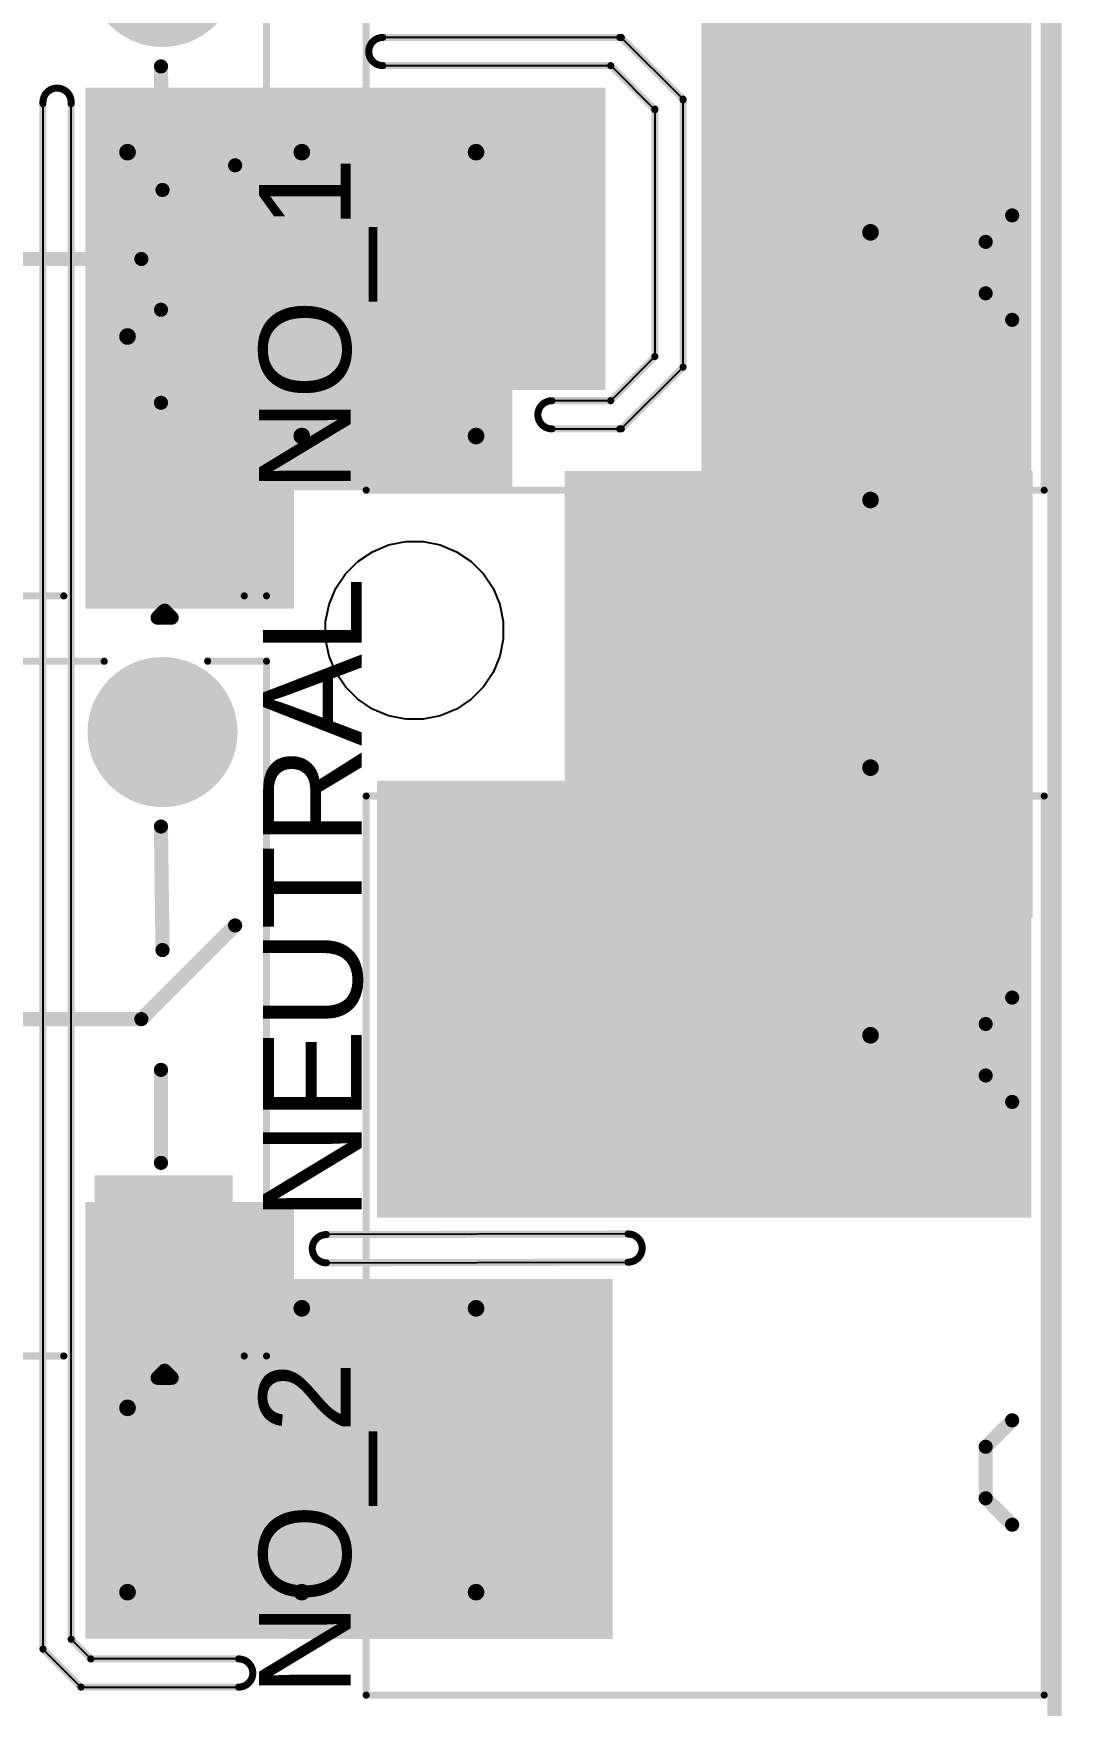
# Model space of a CAD drawing. Header units: millimetres. Extents: x -14 to 145, y 0 to 69.
# Drawn here: x 126.27 to 144.79, y 14.95 to 45.09 of the extents above; entities that cross this region are included whole.
import ezdxf

# ---------------------------------------------------------------- set-up
doc = ezdxf.new("R2010")
doc.units = ezdxf.units.MM
for name, color, linetype in [('BottomLayer', 5, 'Continuous'), ('BottomSolder', 6, 'Continuous'), ('Mechanical2', 216, 'Continuous'), ('MultiLayer', 9, 'Continuous'), ('PadHoleLayer', 156, 'Continuous'), ('TopLayer', 1, 'Continuous'), ('TopOverlay', 2, 'Continuous'), ('TopSolder', 216, 'Continuous'), ('ViaHoleLayer', 16, 'Continuous')]:
    doc.layers.add(name, color=color, linetype=linetype)
doc.styles.add('Arial', font='', dxfattribs={"height": 0.2})
doc.styles.get('Arial').set_extended_font_data('Arial')

# ---------------------------------------------------------------- blocks, each defined once
blk = doc.blocks.new('SRA_05VDC_CL_35')
at = {"layer": 'BottomLayer'}
h = blk.add_hatch(color=5, dxfattribs=at)
edge = h.paths.add_edge_path()
edge.add_arc((-10.2, 10), 1.25, 0, 360)
h = blk.add_hatch(color=5, dxfattribs=at)
edge = h.paths.add_edge_path()
edge.add_arc((0, 10), 1.25, 0, 360)
h = blk.add_hatch(color=5, dxfattribs=at)
edge = h.paths.add_edge_path()
edge.add_arc((-12.7, 5), 1.25, 0, 360)
h = blk.add_hatch(color=5, dxfattribs=at)
edge = h.paths.add_edge_path()
edge.add_arc((-10.2, 0), 1.25, 0, 360)
blk.add_hatch(color=5, dxfattribs=at).paths.add_polyline_path([(-1.25, 1.25), (1.25, 1.25), (1.25, -1.25), (-1.25, -1.25)])
at = {"layer": 'BottomSolder'}
h = blk.add_hatch(color=6, dxfattribs=at)
edge = h.paths.add_edge_path()
edge.add_arc((-10.2, 10), 1.352, 0, 360)
h = blk.add_hatch(color=6, dxfattribs=at)
edge = h.paths.add_edge_path()
edge.add_arc((0, 10), 1.352, 0, 360)
h = blk.add_hatch(color=6, dxfattribs=at)
edge = h.paths.add_edge_path()
edge.add_arc((-12.7, 5), 1.352, 0, 360)
h = blk.add_hatch(color=6, dxfattribs=at)
edge = h.paths.add_edge_path()
edge.add_arc((-10.2, 0), 1.352, 0, 360)
blk.add_hatch(color=6, dxfattribs=at).paths.add_polyline_path([(-1.352, 1.352), (1.352, 1.352), (1.352, -1.352), (-1.352, -1.352)])
at = {"layer": 'MultiLayer'}
h = blk.add_hatch(color=9, dxfattribs=at)
edge = h.paths.add_edge_path()
edge.add_arc((-10.2, 10), 1.25, 0, 360)
h = blk.add_hatch(color=9, dxfattribs=at)
edge = h.paths.add_edge_path()
edge.add_arc((0, 10), 1.25, 0, 360)
h = blk.add_hatch(color=9, dxfattribs=at)
edge = h.paths.add_edge_path()
edge.add_arc((-12.7, 5), 1.25, 0, 360)
h = blk.add_hatch(color=9, dxfattribs=at)
edge = h.paths.add_edge_path()
edge.add_arc((-10.2, 0), 1.25, 0, 360)
blk.add_hatch(color=9, dxfattribs=at).paths.add_polyline_path([(-1.25, 1.25), (1.25, 1.25), (1.25, -1.25), (-1.25, -1.25)])
at = {"layer": 'PadHoleLayer'}
h = blk.add_hatch(color=156, dxfattribs=at)
edge = h.paths.add_edge_path()
edge.add_arc((-10.2, 10), 0.8, 0, 360)
h = blk.add_hatch(color=156, dxfattribs=at)
edge = h.paths.add_edge_path()
edge.add_arc((0, 10), 0.8, 0, 360)
h = blk.add_hatch(color=156, dxfattribs=at)
edge = h.paths.add_edge_path()
edge.add_arc((-12.7, 5), 0.8, 0, 360)
h = blk.add_hatch(color=156, dxfattribs=at)
edge = h.paths.add_edge_path()
edge.add_arc((-10.2, 0), 0.8, 0, 360)
h = blk.add_hatch(color=156, dxfattribs=at)
edge = h.paths.add_edge_path()
edge.add_arc((0, 0), 0.8, 0, 360)
at = {"layer": 'TopLayer'}
h = blk.add_hatch(color=1, dxfattribs=at)
edge = h.paths.add_edge_path()
edge.add_arc((-10.2, 10), 1.25, 0, 360)
h = blk.add_hatch(color=1, dxfattribs=at)
edge = h.paths.add_edge_path()
edge.add_arc((0, 10), 1.25, 0, 360)
h = blk.add_hatch(color=1, dxfattribs=at)
edge = h.paths.add_edge_path()
edge.add_arc((-12.7, 5), 1.25, 0, 360)
h = blk.add_hatch(color=1, dxfattribs=at)
edge = h.paths.add_edge_path()
edge.add_arc((-10.2, 0), 1.25, 0, 360)
blk.add_hatch(color=1, dxfattribs=at).paths.add_polyline_path([(-1.25, 1.25), (1.25, 1.25), (1.25, -1.25), (-1.25, -1.25)])
at = {"layer": 'TopOverlay'}
blk.add_hatch(color=2, dxfattribs=at).paths.add_polyline_path([(1.264, 1.376), (1.264, 2.011), (-1.225, 2.011), (-1.225, 1.376)])
at = {"layer": 'TopSolder'}
h = blk.add_hatch(color=216, dxfattribs=at)
edge = h.paths.add_edge_path()
edge.add_arc((-10.2, 10), 1.352, 0, 360)
h = blk.add_hatch(color=216, dxfattribs=at)
edge = h.paths.add_edge_path()
edge.add_arc((0, 10), 1.352, 0, 360)
h = blk.add_hatch(color=216, dxfattribs=at)
edge = h.paths.add_edge_path()
edge.add_arc((-12.7, 5), 1.352, 0, 360)
h = blk.add_hatch(color=216, dxfattribs=at)
edge = h.paths.add_edge_path()
edge.add_arc((-10.2, 0), 1.352, 0, 360)
blk.add_hatch(color=216, dxfattribs=at).paths.add_polyline_path([(-1.352, 1.352), (1.352, 1.352), (1.352, -1.352), (-1.352, -1.352)])
at = {"layer": 'TopOverlay'}
for points, const_width in [([(-14.227, -1.251), (-14.227, 11.276)], 0.127), ([(-14.227, 11.276), (-11.148, 11.276)], 0.127), ([(-9.157, 11.276), (-1.05, 11.276)], 0.127), ([(0.813, 11.278), (1.875, 11.278)], 0.127), ([(1.875, -1.245), (1.875, 11.278)], 0.127), ([(-8.378, 10), (-7.616, 10)], 0.254), ([(-7.616, 5.949), (-7.616, 10)], 0.254), ([(-12.728, 6.702), (-12.728, 8.378)], 0.254), ([(-12.728, 8.378), (-5.029, 8.378)], 0.254), ([(-5.029, 4.826), (-5.029, 8.378)], 0.254), ([(-0.028, 8.298), (0, 6.071)], 0.254), ([(-0.381, 4.826), (1.308, 6.515)], 0.254), ([(-8.911, 5.949), (-7.616, 5.949)], 0.254), ([(-8.911, 3.943), (-8.911, 5.949)], 0.254), ([(-7.616, 5.949), (-6.321, 5.949)], 0.254), ([(-6.321, 3.943), (-6.321, 5.949)], 0.254), ([(-5.029, 4.826), (-0.381, 4.826)], 0.254), ([(-8.911, 3.943), (-7.616, 3.943)], 0.254), ([(-7.616, 0), (-7.616, 3.943)], 0.254), ([(-7.616, 3.943), (-6.321, 3.943)], 0.254), ([(-0.028, 2.235), (-0.028, 3.912)], 0.254), ([(-8.378, 0), (-7.616, 0)], 0.254), ([(-14.227, -1.251), (-11.148, -1.251)], 0.127), ([(-9.195, -1.245), (-1.778, -1.245)], 0.127), ([(1.473, -1.245), (1.875, -1.245)], 0.127), ([(-0.089, -1.638), (0.038, -1.511)], 0.254), ([(0.038, -1.511), (0.165, -1.638)], 0.254), ([(-0.089, -1.638), (0.165, -1.638)], 0.254)]:
    blk.add_lwpolyline(points, dxfattribs=dict(at, const_width=const_width))
for points, const_width in [([(-14.259, 11.276, 1), (-14.195, 11.276, 1)], 0.0635), ([(-14.259, 11.276, 1), (-14.195, 11.276, 1)], 0.0635), ([(-11.18, 11.276, 1), (-11.117, 11.276, 1)], 0.0635), ([(-9.189, 11.276, 1), (-9.125, 11.276, 1)], 0.0635), ([(-1.082, 11.276, 1), (-1.018, 11.276, 1)], 0.0635), ([(0.781, 11.278, 1), (0.845, 11.278, 1)], 0.0635), ([(1.843, 11.278, 1), (1.906, 11.278, 1)], 0.0635), ([(1.843, 11.278, 1), (1.906, 11.278, 1)], 0.0635), ([(-8.441, 10, 1), (-8.314, 10, 1)], 0.127), ([(-7.679, 10, 1), (-7.552, 10, 1)], 0.127), ([(-7.679, 10, 1), (-7.552, 10, 1)], 0.127), ([(-12.791, 8.378, 1), (-12.664, 8.378, 1)], 0.127), ([(-12.791, 8.378, 1), (-12.664, 8.378, 1)], 0.127), ([(-5.093, 8.378, 1), (-4.966, 8.378, 1)], 0.127), ([(-5.093, 8.378, 1), (-4.966, 8.378, 1)], 0.127), ([(-0.091, 8.298, 1), (0.036, 8.298, 1)], 0.127), ([(-12.791, 6.702, 1), (-12.664, 6.702, 1)], 0.127), ([(1.245, 6.515, 1), (1.372, 6.515, 1)], 0.127), ([(-8.975, 5.949, 1), (-8.848, 5.949, 1)], 0.127), ([(-8.975, 5.949, 1), (-8.848, 5.949, 1)], 0.127), ([(-7.679, 5.949, 1), (-7.552, 5.949, 1)], 0.127), ([(-7.679, 5.949, 1), (-7.552, 5.949, 1)], 0.127), ([(-7.679, 5.949, 1), (-7.552, 5.949, 1)], 0.127), ([(-6.384, 5.949, 1), (-6.257, 5.949, 1)], 0.127), ([(-6.384, 5.949, 1), (-6.257, 5.949, 1)], 0.127), ([(-0.064, 6.071, 1), (0.064, 6.071, 1)], 0.127), ([(-5.093, 4.826, 1), (-4.966, 4.826, 1)], 0.127), ([(-5.093, 4.826, 1), (-4.966, 4.826, 1)], 0.127), ([(-0.445, 4.826, 1), (-0.318, 4.826, 1)], 0.127), ([(-0.445, 4.826, 1), (-0.318, 4.826, 1)], 0.127), ([(-8.975, 3.943, 1), (-8.848, 3.943, 1)], 0.127), ([(-8.975, 3.943, 1), (-8.848, 3.943, 1)], 0.127), ([(-7.679, 3.943, 1), (-7.552, 3.943, 1)], 0.127), ([(-7.679, 3.943, 1), (-7.552, 3.943, 1)], 0.127), ([(-7.679, 3.943, 1), (-7.552, 3.943, 1)], 0.127), ([(-6.384, 3.943, 1), (-6.257, 3.943, 1)], 0.127), ([(-6.384, 3.943, 1), (-6.257, 3.943, 1)], 0.127), ([(-0.091, 3.912, 1), (0.036, 3.912, 1)], 0.127), ([(-0.091, 2.235, 1), (0.036, 2.235, 1)], 0.127), ([(-8.441, 0, 1), (-8.314, 0, 1)], 0.127), ([(-7.679, 0, 1), (-7.552, 0, 1)], 0.127), ([(-7.679, 0, 1), (-7.552, 0, 1)], 0.127), ([(-14.259, -1.251, 1), (-14.195, -1.251, 1)], 0.0635), ([(-14.259, -1.251, 1), (-14.195, -1.251, 1)], 0.0635), ([(-11.18, -1.251, 1), (-11.117, -1.251, 1)], 0.0635), ([(-9.227, -1.245, 1), (-9.163, -1.245, 1)], 0.0635), ([(-1.81, -1.245, 1), (-1.746, -1.245, 1)], 0.0635), ([(1.441, -1.245, 1), (1.505, -1.245, 1)], 0.0635), ([(1.843, -1.245, 1), (1.906, -1.245, 1)], 0.0635), ([(1.843, -1.245, 1), (1.906, -1.245, 1)], 0.0635), ([(-0.025, -1.511, 1), (0.102, -1.511, 1)], 0.127), ([(-0.025, -1.511, 1), (0.102, -1.511, 1)], 0.127), ([(-0.152, -1.638, 1), (-0.025, -1.638, 1)], 0.127), ([(-0.152, -1.638, 1), (-0.025, -1.638, 1)], 0.127), ([(0.102, -1.638, 1), (0.229, -1.638, 1)], 0.127), ([(0.102, -1.638, 1), (0.229, -1.638, 1)], 0.127)]:
    blk.add_lwpolyline(points, format="xyb", close=True, dxfattribs=dict(at, const_width=const_width))
blk = doc.blocks.new('SRA_05VDC_CL_36')
at = {"layer": 'BottomLayer'}
h = blk.add_hatch(color=5, dxfattribs=at)
edge = h.paths.add_edge_path()
edge.add_arc((-10.2, 10), 1.25, 0, 360)
h = blk.add_hatch(color=5, dxfattribs=at)
edge = h.paths.add_edge_path()
edge.add_arc((0, 10), 1.25, 0, 360)
h = blk.add_hatch(color=5, dxfattribs=at)
edge = h.paths.add_edge_path()
edge.add_arc((-12.7, 5), 1.25, 0, 360)
h = blk.add_hatch(color=5, dxfattribs=at)
edge = h.paths.add_edge_path()
edge.add_arc((-10.2, 0), 1.25, 0, 360)
blk.add_hatch(color=5, dxfattribs=at).paths.add_polyline_path([(-1.25, 1.25), (1.25, 1.25), (1.25, -1.25), (-1.25, -1.25)])
at = {"layer": 'BottomSolder'}
h = blk.add_hatch(color=6, dxfattribs=at)
edge = h.paths.add_edge_path()
edge.add_arc((-10.2, 10), 1.352, 0, 360)
h = blk.add_hatch(color=6, dxfattribs=at)
edge = h.paths.add_edge_path()
edge.add_arc((0, 10), 1.352, 0, 360)
h = blk.add_hatch(color=6, dxfattribs=at)
edge = h.paths.add_edge_path()
edge.add_arc((-12.7, 5), 1.352, 0, 360)
h = blk.add_hatch(color=6, dxfattribs=at)
edge = h.paths.add_edge_path()
edge.add_arc((-10.2, 0), 1.352, 0, 360)
blk.add_hatch(color=6, dxfattribs=at).paths.add_polyline_path([(-1.352, 1.352), (1.352, 1.352), (1.352, -1.352), (-1.352, -1.352)])
at = {"layer": 'MultiLayer'}
h = blk.add_hatch(color=9, dxfattribs=at)
edge = h.paths.add_edge_path()
edge.add_arc((-10.2, 10), 1.25, 0, 360)
h = blk.add_hatch(color=9, dxfattribs=at)
edge = h.paths.add_edge_path()
edge.add_arc((0, 10), 1.25, 0, 360)
h = blk.add_hatch(color=9, dxfattribs=at)
edge = h.paths.add_edge_path()
edge.add_arc((-12.7, 5), 1.25, 0, 360)
h = blk.add_hatch(color=9, dxfattribs=at)
edge = h.paths.add_edge_path()
edge.add_arc((-10.2, 0), 1.25, 0, 360)
blk.add_hatch(color=9, dxfattribs=at).paths.add_polyline_path([(-1.25, 1.25), (1.25, 1.25), (1.25, -1.25), (-1.25, -1.25)])
at = {"layer": 'PadHoleLayer'}
h = blk.add_hatch(color=156, dxfattribs=at)
edge = h.paths.add_edge_path()
edge.add_arc((-10.2, 10), 0.8, 0, 360)
h = blk.add_hatch(color=156, dxfattribs=at)
edge = h.paths.add_edge_path()
edge.add_arc((0, 10), 0.8, 0, 360)
h = blk.add_hatch(color=156, dxfattribs=at)
edge = h.paths.add_edge_path()
edge.add_arc((-12.7, 5), 0.8, 0, 360)
h = blk.add_hatch(color=156, dxfattribs=at)
edge = h.paths.add_edge_path()
edge.add_arc((-10.2, 0), 0.8, 0, 360)
h = blk.add_hatch(color=156, dxfattribs=at)
edge = h.paths.add_edge_path()
edge.add_arc((0, 0), 0.8, 0, 360)
at = {"layer": 'TopLayer'}
h = blk.add_hatch(color=1, dxfattribs=at)
edge = h.paths.add_edge_path()
edge.add_arc((-10.2, 10), 1.25, 0, 360)
h = blk.add_hatch(color=1, dxfattribs=at)
edge = h.paths.add_edge_path()
edge.add_arc((0, 10), 1.25, 0, 360)
h = blk.add_hatch(color=1, dxfattribs=at)
edge = h.paths.add_edge_path()
edge.add_arc((-12.7, 5), 1.25, 0, 360)
h = blk.add_hatch(color=1, dxfattribs=at)
edge = h.paths.add_edge_path()
edge.add_arc((-10.2, 0), 1.25, 0, 360)
blk.add_hatch(color=1, dxfattribs=at).paths.add_polyline_path([(-1.25, 1.25), (1.25, 1.25), (1.25, -1.25), (-1.25, -1.25)])
at = {"layer": 'TopOverlay'}
blk.add_hatch(color=2, dxfattribs=at).paths.add_polyline_path([(1.264, 1.376), (1.264, 2.011), (-1.225, 2.011), (-1.225, 1.376)])
at = {"layer": 'TopSolder'}
h = blk.add_hatch(color=216, dxfattribs=at)
edge = h.paths.add_edge_path()
edge.add_arc((-10.2, 10), 1.352, 0, 360)
h = blk.add_hatch(color=216, dxfattribs=at)
edge = h.paths.add_edge_path()
edge.add_arc((0, 10), 1.352, 0, 360)
h = blk.add_hatch(color=216, dxfattribs=at)
edge = h.paths.add_edge_path()
edge.add_arc((-12.7, 5), 1.352, 0, 360)
h = blk.add_hatch(color=216, dxfattribs=at)
edge = h.paths.add_edge_path()
edge.add_arc((-10.2, 0), 1.352, 0, 360)
blk.add_hatch(color=216, dxfattribs=at).paths.add_polyline_path([(-1.352, 1.352), (1.352, 1.352), (1.352, -1.352), (-1.352, -1.352)])
at = {"layer": 'TopOverlay'}
for points, const_width in [([(-14.227, 11.276), (-11.148, 11.276)], 0.127), ([(-14.227, -1.251), (-14.227, 11.276)], 0.127), ([(-9.157, 11.276), (-1.05, 11.276)], 0.127), ([(0.813, 11.278), (1.875, 11.278)], 0.127), ([(1.875, -1.245), (1.875, 11.278)], 0.127), ([(-8.378, 10), (-7.616, 10)], 0.254), ([(-7.616, 5.949), (-7.616, 10)], 0.254), ([(-12.728, 8.378), (-5.029, 8.378)], 0.254), ([(-12.728, 6.702), (-12.728, 8.378)], 0.254), ([(-5.029, 4.826), (-5.029, 8.378)], 0.254), ([(-0.028, 8.298), (0, 6.071)], 0.254), ([(-0.381, 4.826), (1.308, 6.515)], 0.254), ([(-8.911, 3.943), (-8.911, 5.949)], 0.254), ([(-8.911, 5.949), (-7.616, 5.949)], 0.254), ([(-7.616, 5.949), (-6.321, 5.949)], 0.254), ([(-6.321, 3.943), (-6.321, 5.949)], 0.254), ([(-5.029, 4.826), (-0.381, 4.826)], 0.254), ([(-8.911, 3.943), (-7.616, 3.943)], 0.254), ([(-7.616, 3.943), (-6.321, 3.943)], 0.254), ([(-7.616, 0), (-7.616, 3.943)], 0.254), ([(-0.028, 2.235), (-0.028, 3.912)], 0.254), ([(-8.378, 0), (-7.616, 0)], 0.254), ([(-14.227, -1.251), (-11.148, -1.251)], 0.127), ([(-9.195, -1.245), (-1.778, -1.245)], 0.127), ([(1.473, -1.245), (1.875, -1.245)], 0.127), ([(-0.089, -1.638), (0.038, -1.511)], 0.254), ([(0.038, -1.511), (0.165, -1.638)], 0.254), ([(-0.089, -1.638), (0.165, -1.638)], 0.254)]:
    blk.add_lwpolyline(points, dxfattribs=dict(at, const_width=const_width))
for points, const_width in [([(-14.259, 11.276, 1), (-14.195, 11.276, 1)], 0.0635), ([(-14.259, 11.276, 1), (-14.195, 11.276, 1)], 0.0635), ([(-11.18, 11.276, 1), (-11.117, 11.276, 1)], 0.0635), ([(-9.189, 11.276, 1), (-9.125, 11.276, 1)], 0.0635), ([(-1.082, 11.276, 1), (-1.018, 11.276, 1)], 0.0635), ([(0.781, 11.278, 1), (0.845, 11.278, 1)], 0.0635), ([(1.843, 11.278, 1), (1.906, 11.278, 1)], 0.0635), ([(1.843, 11.278, 1), (1.906, 11.278, 1)], 0.0635), ([(-8.441, 10, 1), (-8.314, 10, 1)], 0.127), ([(-7.679, 10, 1), (-7.552, 10, 1)], 0.127), ([(-7.679, 10, 1), (-7.552, 10, 1)], 0.127), ([(-12.791, 8.378, 1), (-12.664, 8.378, 1)], 0.127), ([(-12.791, 8.378, 1), (-12.664, 8.378, 1)], 0.127), ([(-5.093, 8.378, 1), (-4.966, 8.378, 1)], 0.127), ([(-5.093, 8.378, 1), (-4.966, 8.378, 1)], 0.127), ([(-0.091, 8.298, 1), (0.036, 8.298, 1)], 0.127), ([(-12.791, 6.702, 1), (-12.664, 6.702, 1)], 0.127), ([(1.245, 6.515, 1), (1.372, 6.515, 1)], 0.127), ([(-8.975, 5.949, 1), (-8.848, 5.949, 1)], 0.127), ([(-8.975, 5.949, 1), (-8.848, 5.949, 1)], 0.127), ([(-7.679, 5.949, 1), (-7.552, 5.949, 1)], 0.127), ([(-7.679, 5.949, 1), (-7.552, 5.949, 1)], 0.127), ([(-7.679, 5.949, 1), (-7.552, 5.949, 1)], 0.127), ([(-6.384, 5.949, 1), (-6.257, 5.949, 1)], 0.127), ([(-6.384, 5.949, 1), (-6.257, 5.949, 1)], 0.127), ([(-0.064, 6.071, 1), (0.064, 6.071, 1)], 0.127), ([(-5.093, 4.826, 1), (-4.966, 4.826, 1)], 0.127), ([(-5.093, 4.826, 1), (-4.966, 4.826, 1)], 0.127), ([(-0.445, 4.826, 1), (-0.318, 4.826, 1)], 0.127), ([(-0.445, 4.826, 1), (-0.318, 4.826, 1)], 0.127), ([(-8.975, 3.943, 1), (-8.848, 3.943, 1)], 0.127), ([(-8.975, 3.943, 1), (-8.848, 3.943, 1)], 0.127), ([(-7.679, 3.943, 1), (-7.552, 3.943, 1)], 0.127), ([(-7.679, 3.943, 1), (-7.552, 3.943, 1)], 0.127), ([(-7.679, 3.943, 1), (-7.552, 3.943, 1)], 0.127), ([(-6.384, 3.943, 1), (-6.257, 3.943, 1)], 0.127), ([(-6.384, 3.943, 1), (-6.257, 3.943, 1)], 0.127), ([(-0.091, 3.912, 1), (0.036, 3.912, 1)], 0.127), ([(-0.091, 2.235, 1), (0.036, 2.235, 1)], 0.127), ([(-8.441, 0, 1), (-8.314, 0, 1)], 0.127), ([(-7.679, 0, 1), (-7.552, 0, 1)], 0.127), ([(-7.679, 0, 1), (-7.552, 0, 1)], 0.127), ([(-14.259, -1.251, 1), (-14.195, -1.251, 1)], 0.0635), ([(-14.259, -1.251, 1), (-14.195, -1.251, 1)], 0.0635), ([(-11.18, -1.251, 1), (-11.117, -1.251, 1)], 0.0635), ([(-9.227, -1.245, 1), (-9.163, -1.245, 1)], 0.0635), ([(-1.81, -1.245, 1), (-1.746, -1.245, 1)], 0.0635), ([(1.441, -1.245, 1), (1.505, -1.245, 1)], 0.0635), ([(1.843, -1.245, 1), (1.906, -1.245, 1)], 0.0635), ([(1.843, -1.245, 1), (1.906, -1.245, 1)], 0.0635), ([(-0.025, -1.511, 1), (0.102, -1.511, 1)], 0.127), ([(-0.025, -1.511, 1), (0.102, -1.511, 1)], 0.127), ([(-0.152, -1.638, 1), (-0.025, -1.638, 1)], 0.127), ([(-0.152, -1.638, 1), (-0.025, -1.638, 1)], 0.127), ([(0.102, -1.638, 1), (0.229, -1.638, 1)], 0.127), ([(0.102, -1.638, 1), (0.229, -1.638, 1)], 0.127)]:
    blk.add_lwpolyline(points, format="xyb", close=True, dxfattribs=dict(at, const_width=const_width))
blk = doc.blocks.new('MX7620_7_62_02P_GN01_C__S_A_45')
at = {"layer": 'BottomLayer'}
h = blk.add_hatch(color=5, dxfattribs=at)
edge = h.paths.add_edge_path()
edge.add_arc((0, 0), 1.5, 0, 360)
h = blk.add_hatch(color=5, dxfattribs=at)
edge = h.paths.add_edge_path()
edge.add_arc((7.62, 0), 1.5, 0, 360)
at = {"layer": 'BottomSolder'}
h = blk.add_hatch(color=6, dxfattribs=at)
edge = h.paths.add_edge_path()
edge.add_arc((0, 0), 1.602, 0, 360)
h = blk.add_hatch(color=6, dxfattribs=at)
edge = h.paths.add_edge_path()
edge.add_arc((7.62, 0), 1.602, 0, 360)
at = {"layer": 'MultiLayer'}
h = blk.add_hatch(color=9, dxfattribs=at)
edge = h.paths.add_edge_path()
edge.add_arc((0, 0), 1.5, 0, 360)
h = blk.add_hatch(color=9, dxfattribs=at)
edge = h.paths.add_edge_path()
edge.add_arc((7.62, 0), 1.5, 0, 360)
at = {"layer": 'PadHoleLayer'}
h = blk.add_hatch(color=156, dxfattribs=at)
edge = h.paths.add_edge_path()
edge.add_arc((0, 0), 0.75, 0, 360)
h = blk.add_hatch(color=156, dxfattribs=at)
edge = h.paths.add_edge_path()
edge.add_arc((7.62, 0), 0.75, 0, 360)
at = {"layer": 'TopLayer'}
h = blk.add_hatch(color=1, dxfattribs=at)
edge = h.paths.add_edge_path()
edge.add_arc((0, 0), 1.5, 0, 360)
h = blk.add_hatch(color=1, dxfattribs=at)
edge = h.paths.add_edge_path()
edge.add_arc((7.62, 0), 1.5, 0, 360)
at = {"layer": 'TopSolder'}
h = blk.add_hatch(color=216, dxfattribs=at)
edge = h.paths.add_edge_path()
edge.add_arc((0, 0), 1.602, 0, 360)
h = blk.add_hatch(color=216, dxfattribs=at)
edge = h.paths.add_edge_path()
edge.add_arc((7.62, 0), 1.602, 0, 360)
at = {"layer": 'TopOverlay'}
for points, const_width in [([(-3.912, 2.413), (12.294, 2.413)], 0.127), ([(-3.912, 2.413), (-3.912, -9.804)], 0.127), ([(12.294, 2.413), (12.294, -9.804)], 0.127), ([(-0.364, -8.749), (-0.84, -9.226)], 0.254), ([(-0.364, -8.749), (0.565, -8.749)], 0.254), ([(0.565, -8.749), (1.041, -9.226)], 0.254), ([(7.256, -8.749), (6.78, -9.226)], 0.254), ([(7.256, -8.749), (8.185, -8.749)], 0.254), ([(8.185, -8.749), (8.661, -9.226)], 0.254), ([(-3.912, -9.804), (12.294, -9.804)], 0.127)]:
    blk.add_lwpolyline(points, dxfattribs=dict(at, const_width=const_width))
for points, const_width in [([(-3.943, 2.413, 1), (-3.88, 2.413, 1)], 0.0635), ([(-3.943, 2.413, 1), (-3.88, 2.413, 1)], 0.0635), ([(12.262, 2.413, 1), (12.325, 2.413, 1)], 0.0635), ([(12.262, 2.413, 1), (12.325, 2.413, 1)], 0.0635), ([(-0.427, -8.749, 1), (-0.3, -8.749, 1)], 0.127), ([(-0.427, -8.749, 1), (-0.3, -8.749, 1)], 0.127), ([(0.501, -8.749, 1), (0.628, -8.749, 1)], 0.127), ([(0.501, -8.749, 1), (0.628, -8.749, 1)], 0.127), ([(7.193, -8.749, 1), (7.32, -8.749, 1)], 0.127), ([(7.193, -8.749, 1), (7.32, -8.749, 1)], 0.127), ([(8.121, -8.749, 1), (8.248, -8.749, 1)], 0.127), ([(8.121, -8.749, 1), (8.248, -8.749, 1)], 0.127), ([(-0.904, -9.226, 1), (-0.777, -9.226, 1)], 0.127), ([(0.978, -9.226, 1), (1.105, -9.226, 1)], 0.127), ([(6.716, -9.226, 1), (6.843, -9.226, 1)], 0.127), ([(8.598, -9.226, 1), (8.725, -9.226, 1)], 0.127), ([(-3.943, -9.804, 1), (-3.88, -9.804, 1)], 0.0635), ([(-3.943, -9.804, 1), (-3.88, -9.804, 1)], 0.0635), ([(12.262, -9.804, 1), (12.325, -9.804, 1)], 0.0635), ([(12.262, -9.804, 1), (12.325, -9.804, 1)], 0.0635)]:
    blk.add_lwpolyline(points, format="xyb", close=True, dxfattribs=dict(at, const_width=const_width))
blk = doc.blocks.new('MX7620_7_62_02P_GN01_C__S_A_46')
at = {"layer": 'BottomLayer'}
h = blk.add_hatch(color=5, dxfattribs=at)
edge = h.paths.add_edge_path()
edge.add_arc((0, 0), 1.5, 0, 360)
h = blk.add_hatch(color=5, dxfattribs=at)
edge = h.paths.add_edge_path()
edge.add_arc((7.62, 0), 1.5, 0, 360)
at = {"layer": 'BottomSolder'}
h = blk.add_hatch(color=6, dxfattribs=at)
edge = h.paths.add_edge_path()
edge.add_arc((0, 0), 1.602, 0, 360)
h = blk.add_hatch(color=6, dxfattribs=at)
edge = h.paths.add_edge_path()
edge.add_arc((7.62, 0), 1.602, 0, 360)
at = {"layer": 'MultiLayer'}
h = blk.add_hatch(color=9, dxfattribs=at)
edge = h.paths.add_edge_path()
edge.add_arc((0, 0), 1.5, 0, 360)
h = blk.add_hatch(color=9, dxfattribs=at)
edge = h.paths.add_edge_path()
edge.add_arc((7.62, 0), 1.5, 0, 360)
at = {"layer": 'PadHoleLayer'}
h = blk.add_hatch(color=156, dxfattribs=at)
edge = h.paths.add_edge_path()
edge.add_arc((0, 0), 0.75, 0, 360)
h = blk.add_hatch(color=156, dxfattribs=at)
edge = h.paths.add_edge_path()
edge.add_arc((7.62, 0), 0.75, 0, 360)
at = {"layer": 'TopLayer'}
h = blk.add_hatch(color=1, dxfattribs=at)
edge = h.paths.add_edge_path()
edge.add_arc((0, 0), 1.5, 0, 360)
h = blk.add_hatch(color=1, dxfattribs=at)
edge = h.paths.add_edge_path()
edge.add_arc((7.62, 0), 1.5, 0, 360)
at = {"layer": 'TopSolder'}
h = blk.add_hatch(color=216, dxfattribs=at)
edge = h.paths.add_edge_path()
edge.add_arc((0, 0), 1.602, 0, 360)
h = blk.add_hatch(color=216, dxfattribs=at)
edge = h.paths.add_edge_path()
edge.add_arc((7.62, 0), 1.602, 0, 360)
at = {"layer": 'TopOverlay'}
for points, const_width in [([(-3.912, 2.413), (12.294, 2.413)], 0.127), ([(-3.912, 2.413), (-3.912, -9.804)], 0.127), ([(12.294, 2.413), (12.294, -9.804)], 0.127), ([(-0.364, -8.749), (-0.84, -9.226)], 0.254), ([(-0.364, -8.749), (0.565, -8.749)], 0.254), ([(0.565, -8.749), (1.041, -9.226)], 0.254), ([(7.256, -8.749), (6.78, -9.226)], 0.254), ([(7.256, -8.749), (8.185, -8.749)], 0.254), ([(8.185, -8.749), (8.661, -9.226)], 0.254), ([(-3.912, -9.804), (12.294, -9.804)], 0.127)]:
    blk.add_lwpolyline(points, dxfattribs=dict(at, const_width=const_width))
for points, const_width in [([(-3.943, 2.413, 1), (-3.88, 2.413, 1)], 0.0635), ([(-3.943, 2.413, 1), (-3.88, 2.413, 1)], 0.0635), ([(12.262, 2.413, 1), (12.325, 2.413, 1)], 0.0635), ([(12.262, 2.413, 1), (12.325, 2.413, 1)], 0.0635), ([(-0.427, -8.749, 1), (-0.3, -8.749, 1)], 0.127), ([(-0.427, -8.749, 1), (-0.3, -8.749, 1)], 0.127), ([(0.501, -8.749, 1), (0.628, -8.749, 1)], 0.127), ([(0.501, -8.749, 1), (0.628, -8.749, 1)], 0.127), ([(7.193, -8.749, 1), (7.32, -8.749, 1)], 0.127), ([(7.193, -8.749, 1), (7.32, -8.749, 1)], 0.127), ([(8.121, -8.749, 1), (8.248, -8.749, 1)], 0.127), ([(8.121, -8.749, 1), (8.248, -8.749, 1)], 0.127), ([(-0.904, -9.226, 1), (-0.777, -9.226, 1)], 0.127), ([(0.978, -9.226, 1), (1.105, -9.226, 1)], 0.127), ([(6.716, -9.226, 1), (6.843, -9.226, 1)], 0.127), ([(8.598, -9.226, 1), (8.725, -9.226, 1)], 0.127), ([(-3.943, -9.804, 1), (-3.88, -9.804, 1)], 0.0635), ([(-3.943, -9.804, 1), (-3.88, -9.804, 1)], 0.0635), ([(12.262, -9.804, 1), (12.325, -9.804, 1)], 0.0635), ([(12.262, -9.804, 1), (12.325, -9.804, 1)], 0.0635)]:
    blk.add_lwpolyline(points, format="xyb", close=True, dxfattribs=dict(at, const_width=const_width))

msp = doc.modelspace()

# ---------------------------------------------------------------- hatches: boundary and pattern name
at = {"layer": 'BottomLayer'}
for points in [[(138.303, 23.749), (144.247, 23.749), (144.247, 52.146), (138.303, 52.146)], [(127.203, 34.722), (130.962, 34.722), (130.962, 44.107), (127.203, 44.107)], [(130.378, 38.664), (136.576, 38.664), (136.576, 44.114), (130.378, 44.114)], [(130.785, 36.86), (134.899, 36.86), (134.899, 39.077), (130.785, 39.077)], [(135.839, 31.318), (140.208, 31.318), (140.208, 37.205), (135.839, 37.205)], [(132.461, 23.749), (139.014, 23.749), (139.014, 31.623), (132.461, 31.623)], [(127.203, 21.25), (130.962, 21.25), (130.962, 24.028), (127.203, 24.028)], [(127.203, 16.16), (136.706, 16.16), (136.706, 22.641), (127.203, 22.641)]]:
    msp.add_hatch(color=5, dxfattribs=at).paths.add_polyline_path(points)
h = msp.add_hatch(color=5, dxfattribs=at)
edge = h.paths.add_edge_path()
edge.add_arc((127.965, 42.952), 0.3, 0, 360)
h = msp.add_hatch(color=5, dxfattribs=at)
edge = h.paths.add_edge_path()
edge.add_arc((131.104, 42.952), 0.3, 0, 360)
h = msp.add_hatch(color=5, dxfattribs=at)
edge = h.paths.add_edge_path()
edge.add_arc((134.244, 42.952), 0.3, 0, 360)
h = msp.add_hatch(color=5, dxfattribs=at)
edge = h.paths.add_edge_path()
edge.add_arc((141.351, 41.507), 0.3, 0, 360)
h = msp.add_hatch(color=5, dxfattribs=at)
edge = h.paths.add_edge_path()
edge.add_arc((127.965, 39.63), 0.3, 0, 360)
h = msp.add_hatch(color=5, dxfattribs=at)
edge = h.paths.add_edge_path()
edge.add_arc((131.104, 37.836), 0.3, 0, 360)
h = msp.add_hatch(color=5, dxfattribs=at)
edge = h.paths.add_edge_path()
edge.add_arc((134.244, 37.836), 0.3, 0, 360)
h = msp.add_hatch(color=5, dxfattribs=at)
edge = h.paths.add_edge_path()
edge.add_arc((141.351, 36.683), 0.3, 0, 360)
h = msp.add_hatch(color=5, dxfattribs=at)
edge = h.paths.add_edge_path()
edge.add_arc((141.351, 31.859), 0.3, 0, 360)
h = msp.add_hatch(color=5, dxfattribs=at)
edge = h.paths.add_edge_path()
edge.add_arc((141.351, 27.035), 0.3, 0, 360)
h = msp.add_hatch(color=5, dxfattribs=at)
edge = h.paths.add_edge_path()
edge.add_arc((131.104, 22.114), 0.3, 0, 360)
h = msp.add_hatch(color=5, dxfattribs=at)
edge = h.paths.add_edge_path()
edge.add_arc((134.244, 22.114), 0.3, 0, 360)
h = msp.add_hatch(color=5, dxfattribs=at)
edge = h.paths.add_edge_path()
edge.add_arc((127.965, 20.32), 0.3, 0, 360)
h = msp.add_hatch(color=5, dxfattribs=at)
edge = h.paths.add_edge_path()
edge.add_arc((127.965, 16.998), 0.3, 0, 360)
h = msp.add_hatch(color=5, dxfattribs=at)
edge = h.paths.add_edge_path()
edge.add_arc((131.104, 16.998), 0.3, 0, 360)
h = msp.add_hatch(color=5, dxfattribs=at)
edge = h.paths.add_edge_path()
edge.add_arc((134.244, 16.998), 0.3, 0, 360)
at = {"layer": 'TopLayer'}
for points in [[(138.303, 23.749), (144.247, 23.749), (144.247, 52.146), (138.303, 52.146)], [(127.203, 34.722), (130.96, 34.722), (130.96, 44.114), (127.203, 44.114)], [(130.47, 36.86), (134.899, 36.86), (134.899, 44.114), (130.47, 44.114)], [(133.553, 38.663), (136.576, 38.663), (136.576, 44.114), (133.553, 44.114)], [(135.839, 29.147), (144.272, 29.147), (144.272, 37.205), (135.839, 37.205)], [(132.461, 23.749), (144.247, 23.749), (144.247, 31.623), (132.461, 31.623)], [(127.203, 16.16), (130.96, 16.16), (130.96, 24.028), (127.203, 24.028)], [(130.81, 16.154), (133.616, 16.154), (133.616, 22.64), (130.81, 22.64)], [(133.44, 16.154), (136.705, 16.154), (136.705, 22.64), (133.44, 22.64)]]:
    msp.add_hatch(color=1, dxfattribs=at).paths.add_polyline_path(points)
h = msp.add_hatch(color=1, dxfattribs=at)
edge = h.paths.add_edge_path()
edge.add_arc((127.965, 42.952), 0.3, 0, 360)
h = msp.add_hatch(color=1, dxfattribs=at)
edge = h.paths.add_edge_path()
edge.add_arc((131.104, 42.952), 0.3, 0, 360)
h = msp.add_hatch(color=1, dxfattribs=at)
edge = h.paths.add_edge_path()
edge.add_arc((134.244, 42.952), 0.3, 0, 360)
h = msp.add_hatch(color=1, dxfattribs=at)
edge = h.paths.add_edge_path()
edge.add_arc((141.351, 41.507), 0.3, 0, 360)
h = msp.add_hatch(color=1, dxfattribs=at)
edge = h.paths.add_edge_path()
edge.add_arc((127.965, 39.63), 0.3, 0, 360)
h = msp.add_hatch(color=1, dxfattribs=at)
edge = h.paths.add_edge_path()
edge.add_arc((131.104, 37.836), 0.3, 0, 360)
h = msp.add_hatch(color=1, dxfattribs=at)
edge = h.paths.add_edge_path()
edge.add_arc((134.244, 37.836), 0.3, 0, 360)
h = msp.add_hatch(color=1, dxfattribs=at)
edge = h.paths.add_edge_path()
edge.add_arc((141.351, 36.683), 0.3, 0, 360)
h = msp.add_hatch(color=1, dxfattribs=at)
edge = h.paths.add_edge_path()
edge.add_arc((141.351, 31.859), 0.3, 0, 360)
h = msp.add_hatch(color=1, dxfattribs=at)
edge = h.paths.add_edge_path()
edge.add_arc((141.351, 27.035), 0.3, 0, 360)
h = msp.add_hatch(color=1, dxfattribs=at)
edge = h.paths.add_edge_path()
edge.add_arc((131.104, 22.114), 0.3, 0, 360)
h = msp.add_hatch(color=1, dxfattribs=at)
edge = h.paths.add_edge_path()
edge.add_arc((134.244, 22.114), 0.3, 0, 360)
h = msp.add_hatch(color=1, dxfattribs=at)
edge = h.paths.add_edge_path()
edge.add_arc((127.965, 20.32), 0.3, 0, 360)
h = msp.add_hatch(color=1, dxfattribs=at)
edge = h.paths.add_edge_path()
edge.add_arc((127.965, 16.998), 0.3, 0, 360)
h = msp.add_hatch(color=1, dxfattribs=at)
edge = h.paths.add_edge_path()
edge.add_arc((131.104, 16.998), 0.3, 0, 360)
h = msp.add_hatch(color=1, dxfattribs=at)
edge = h.paths.add_edge_path()
edge.add_arc((134.244, 16.998), 0.3, 0, 360)
at = {"layer": 'ViaHoleLayer'}
h = msp.add_hatch(color=16, dxfattribs=at)
edge = h.paths.add_edge_path()
edge.add_arc((127.965, 42.952), 0.15, 0, 360)
h = msp.add_hatch(color=16, dxfattribs=at)
edge = h.paths.add_edge_path()
edge.add_arc((131.104, 42.952), 0.15, 0, 360)
h = msp.add_hatch(color=16, dxfattribs=at)
edge = h.paths.add_edge_path()
edge.add_arc((134.244, 42.952), 0.15, 0, 360)
h = msp.add_hatch(color=16, dxfattribs=at)
edge = h.paths.add_edge_path()
edge.add_arc((141.351, 41.507), 0.15, 0, 360)
h = msp.add_hatch(color=16, dxfattribs=at)
edge = h.paths.add_edge_path()
edge.add_arc((127.965, 39.63), 0.15, 0, 360)
h = msp.add_hatch(color=16, dxfattribs=at)
edge = h.paths.add_edge_path()
edge.add_arc((131.104, 37.836), 0.15, 0, 360)
h = msp.add_hatch(color=16, dxfattribs=at)
edge = h.paths.add_edge_path()
edge.add_arc((134.244, 37.836), 0.15, 0, 360)
h = msp.add_hatch(color=16, dxfattribs=at)
edge = h.paths.add_edge_path()
edge.add_arc((141.351, 36.683), 0.15, 0, 360)
h = msp.add_hatch(color=16, dxfattribs=at)
edge = h.paths.add_edge_path()
edge.add_arc((141.351, 31.859), 0.15, 0, 360)
h = msp.add_hatch(color=16, dxfattribs=at)
edge = h.paths.add_edge_path()
edge.add_arc((141.351, 27.035), 0.15, 0, 360)
h = msp.add_hatch(color=16, dxfattribs=at)
edge = h.paths.add_edge_path()
edge.add_arc((131.104, 22.114), 0.15, 0, 360)
h = msp.add_hatch(color=16, dxfattribs=at)
edge = h.paths.add_edge_path()
edge.add_arc((134.244, 22.114), 0.15, 0, 360)
h = msp.add_hatch(color=16, dxfattribs=at)
edge = h.paths.add_edge_path()
edge.add_arc((127.965, 20.32), 0.15, 0, 360)
h = msp.add_hatch(color=16, dxfattribs=at)
edge = h.paths.add_edge_path()
edge.add_arc((127.965, 16.998), 0.15, 0, 360)
h = msp.add_hatch(color=16, dxfattribs=at)
edge = h.paths.add_edge_path()
edge.add_arc((131.104, 16.998), 0.15, 0, 360)
h = msp.add_hatch(color=16, dxfattribs=at)
edge = h.paths.add_edge_path()
edge.add_arc((134.244, 16.998), 0.15, 0, 360)

# ---------------------------------------------------------------- linework, layer by layer
at = {"layer": 'Mechanical2'}
for points, const_width in [([(144.666, 13.7), (144.666, 54.967)], 0.254), ([(132.564, 45.02), (136.833, 45.02)], 0.127), ([(136.861, 45.02), (137.974, 43.908)], 0.127), ([(132.564, 44.512), (136.67, 44.512)], 0.127), ([(136.67, 44.512), (137.466, 43.717)], 0.127), ([(126.441, 15.972), (126.441, 43.827)], 0.127), ([(126.949, 16.149), (126.949, 43.827)], 0.127), ([(137.466, 39.269), (137.466, 43.729)], 0.127), ([(137.974, 39.078), (137.974, 43.892)], 0.127), ([(136.67, 38.473), (137.466, 39.269)], 0.127), ([(136.861, 37.965), (137.974, 39.078)], 0.127), ([(135.612, 38.473), (136.67, 38.473)], 0.127), ([(135.612, 37.965), (136.833, 37.965)], 0.127), ([(131.547, 23.443), (136.983, 23.454)], 0.127), ([(131.547, 22.935), (136.983, 22.946)], 0.127), ([(126.441, 15.972), (127.126, 15.287)], 0.127), ([(126.949, 16.149), (127.303, 15.795)], 0.127), ([(127.303, 15.795), (129.967, 15.795)], 0.127), ([(127.126, 15.287), (129.967, 15.287)], 0.127)]:
    msp.add_lwpolyline(points, dxfattribs=dict(at, const_width=const_width))
at = {"layer": 'Mechanical2', "const_width": 0.127}
for points in [[(132.31, 44.766, -0.414214), (132.564, 45.02)], [(132.564, 44.512, -0.414214), (132.31, 44.766)], [(126.441, 43.853, -0.414214), (126.695, 44.107)], [(126.695, 44.107, -0.414214), (126.949, 43.853)], [(135.358, 38.219, -0.414214), (135.612, 38.473)], [(135.612, 37.965, -0.414214), (135.358, 38.219)], [(136.983, 23.454, -0.414214), (137.237, 23.2)], [(131.293, 23.189, -0.414214), (131.547, 23.443)], [(131.547, 22.935, -0.414214), (131.293, 23.189)], [(137.237, 23.2, -0.414214), (136.983, 22.946)], [(129.967, 15.795, -0.414214), (130.221, 15.541)], [(130.221, 15.541, -0.414214), (129.967, 15.287)]]:
    msp.add_lwpolyline(points, format="xyb", dxfattribs=at)
at = {"layer": 'Mechanical2', "const_width": 0.0635}
for points in [[(132.532, 45.02, 1), (132.595, 45.02, 1)], [(132.532, 45.02, 1), (132.595, 45.02, 1)], [(136.801, 45.02, 1), (136.865, 45.02, 1)], [(136.829, 45.02, 1), (136.893, 45.02, 1)], [(132.278, 44.766, 1), (132.341, 44.766, 1)], [(132.278, 44.766, 1), (132.341, 44.766, 1)], [(132.532, 44.512, 1), (132.595, 44.512, 1)], [(132.532, 44.512, 1), (132.595, 44.512, 1)], [(136.638, 44.512, 1), (136.702, 44.512, 1)], [(136.638, 44.512, 1), (136.702, 44.512, 1)], [(126.663, 44.107, 1), (126.727, 44.107, 1)], [(126.663, 44.107, 1), (126.727, 44.107, 1)], [(126.409, 43.853, 1), (126.473, 43.853, 1)], [(126.409, 43.827, 1), (126.473, 43.827, 1)], [(126.917, 43.853, 1), (126.981, 43.853, 1)], [(126.917, 43.827, 1), (126.981, 43.827, 1)], [(137.434, 43.729, 1), (137.497, 43.729, 1)], [(137.434, 43.717, 1), (137.497, 43.717, 1)], [(137.942, 43.908, 1), (138.005, 43.908, 1)], [(137.942, 43.892, 1), (138.005, 43.892, 1)], [(137.434, 39.269, 1), (137.497, 39.269, 1)], [(137.434, 39.269, 1), (137.497, 39.269, 1)], [(137.942, 39.078, 1), (138.005, 39.078, 1)], [(137.942, 39.078, 1), (138.005, 39.078, 1)], [(135.326, 38.219, 1), (135.389, 38.219, 1)], [(135.326, 38.219, 1), (135.389, 38.219, 1)], [(135.58, 38.473, 1), (135.643, 38.473, 1)], [(135.58, 38.473, 1), (135.643, 38.473, 1)], [(136.638, 38.473, 1), (136.702, 38.473, 1)], [(136.638, 38.473, 1), (136.702, 38.473, 1)], [(135.58, 37.965, 1), (135.643, 37.965, 1)], [(135.58, 37.965, 1), (135.643, 37.965, 1)], [(136.801, 37.965, 1), (136.865, 37.965, 1)], [(136.829, 37.965, 1), (136.893, 37.965, 1)], [(136.951, 23.454, 1), (137.015, 23.454, 1)], [(136.951, 23.454, 1), (137.015, 23.454, 1)], [(131.261, 23.189, 1), (131.324, 23.189, 1)], [(131.261, 23.189, 1), (131.324, 23.189, 1)], [(131.515, 23.443, 1), (131.578, 23.443, 1)], [(131.515, 23.443, 1), (131.578, 23.443, 1)], [(137.205, 23.2, 1), (137.269, 23.2, 1)], [(137.205, 23.2, 1), (137.269, 23.2, 1)], [(131.515, 22.935, 1), (131.578, 22.935, 1)], [(131.515, 22.935, 1), (131.578, 22.935, 1)], [(136.951, 22.946, 1), (137.015, 22.946, 1)], [(136.951, 22.946, 1), (137.015, 22.946, 1)], [(126.409, 15.972, 1), (126.473, 15.972, 1)], [(126.409, 15.972, 1), (126.473, 15.972, 1)], [(126.917, 16.149, 1), (126.981, 16.149, 1)], [(126.917, 16.149, 1), (126.981, 16.149, 1)], [(127.271, 15.795, 1), (127.335, 15.795, 1)], [(127.271, 15.795, 1), (127.335, 15.795, 1)], [(129.935, 15.795, 1), (129.999, 15.795, 1)], [(129.935, 15.795, 1), (129.999, 15.795, 1)], [(130.189, 15.541, 1), (130.253, 15.541, 1)], [(130.189, 15.541, 1), (130.253, 15.541, 1)], [(127.094, 15.287, 1), (127.158, 15.287, 1)], [(127.094, 15.287, 1), (127.158, 15.287, 1)], [(129.935, 15.287, 1), (129.999, 15.287, 1)], [(129.935, 15.287, 1), (129.999, 15.287, 1)]]:
    msp.add_lwpolyline(points, format="xyb", close=True, dxfattribs=at)
at = {"layer": 'MultiLayer'}
for p, q in [((132.348, 44.91), (132.31, 44.817)), ((132.42, 44.982), (132.348, 44.91)), ((132.513, 45.02), (132.42, 44.982)), ((132.564, 45.02), (132.513, 45.02)), ((136.861, 45.02), (132.564, 45.02)), ((137.974, 43.908), (136.861, 45.02)), ((132.31, 44.817), (132.31, 44.766)), ((132.31, 44.766), (132.31, 44.716)), ((132.31, 44.716), (132.348, 44.623)), ((132.348, 44.623), (132.42, 44.551)), ((132.42, 44.551), (132.513, 44.512)), ((132.513, 44.512), (132.564, 44.512)), ((132.564, 44.512), (132.564, 44.512)), ((132.564, 44.512), (136.67, 44.512)), ((136.67, 44.512), (137.466, 43.717)), ((126.551, 44.068), (126.48, 43.997)), ((126.645, 44.107), (126.551, 44.068)), ((126.695, 44.107), (126.645, 44.107)), ((126.746, 44.107), (126.695, 44.107)), ((126.839, 44.068), (126.746, 44.107)), ((126.911, 43.997), (126.839, 44.068)), ((126.48, 43.997), (126.441, 43.904)), ((126.441, 43.904), (126.441, 43.853)), ((126.441, 43.853), (126.441, 15.972)), ((126.441, 43.853), (126.441, 43.853)), ((126.949, 43.904), (126.911, 43.997)), ((126.949, 43.853), (126.949, 43.904)), ((126.949, 16.149), (126.949, 43.853)), ((137.466, 43.717), (137.466, 39.269)), ((137.974, 39.078), (137.974, 43.908)), ((137.466, 39.269), (136.67, 38.473)), ((136.861, 37.965), (137.974, 39.078)), ((135.396, 38.363), (135.358, 38.27)), ((135.468, 38.435), (135.396, 38.363)), ((135.561, 38.473), (135.468, 38.435)), ((135.612, 38.473), (135.561, 38.473)), ((136.67, 38.473), (135.612, 38.473)), ((135.358, 38.27), (135.358, 38.219)), ((135.358, 38.219), (135.358, 38.219)), ((135.358, 38.219), (135.358, 38.169)), ((135.358, 38.169), (135.396, 38.075)), ((135.396, 38.075), (135.468, 38.004)), ((135.468, 38.004), (135.561, 37.965)), ((135.561, 37.965), (135.612, 37.965)), ((135.612, 37.965), (135.612, 37.965)), ((135.612, 37.965), (136.861, 37.965)), ((132.376, 35.751), (132.667, 35.872)), ((132.376, 35.751), (132.667, 35.872)), ((132.667, 35.872), (132.976, 35.933)), ((132.667, 35.872), (132.976, 35.933)), ((132.976, 35.933), (133.133, 35.933)), ((132.976, 35.933), (133.133, 35.933)), ((133.133, 35.933), (133.291, 35.933)), ((133.133, 35.933), (133.291, 35.933)), ((133.291, 35.933), (133.6, 35.872)), ((133.291, 35.933), (133.6, 35.872)), ((133.6, 35.872), (133.891, 35.751)), ((133.6, 35.872), (133.891, 35.751)), ((131.891, 35.353), (132.114, 35.576)), ((131.891, 35.353), (132.114, 35.576)), ((132.114, 35.576), (132.376, 35.751)), ((132.114, 35.576), (132.376, 35.751)), ((133.891, 35.751), (134.153, 35.576)), ((133.891, 35.751), (134.153, 35.576)), ((134.153, 35.576), (134.376, 35.353)), ((134.153, 35.576), (134.376, 35.353)), ((131.716, 35.091), (131.891, 35.353)), ((131.716, 35.091), (131.891, 35.353)), ((134.376, 35.353), (134.551, 35.091)), ((134.376, 35.353), (134.551, 35.091)), ((131.595, 34.8), (131.716, 35.091)), ((131.595, 34.8), (131.716, 35.091)), ((134.551, 35.091), (134.672, 34.8)), ((134.551, 35.091), (134.672, 34.8)), ((131.533, 34.491), (131.595, 34.8)), ((131.533, 34.491), (131.595, 34.8)), ((134.672, 34.8), (134.733, 34.491)), ((134.672, 34.8), (134.733, 34.491)), ((131.533, 34.176), (131.533, 34.491)), ((131.533, 34.176), (131.533, 34.491)), ((134.733, 34.491), (134.733, 34.176)), ((134.733, 34.491), (134.733, 34.176)), ((131.595, 33.867), (131.533, 34.176)), ((131.595, 33.867), (131.533, 34.176)), ((134.733, 34.176), (134.672, 33.867)), ((134.733, 34.176), (134.672, 33.867)), ((131.716, 33.576), (131.595, 33.867)), ((131.716, 33.576), (131.595, 33.867)), ((134.672, 33.867), (134.551, 33.576)), ((134.672, 33.867), (134.551, 33.576)), ((131.891, 33.314), (131.716, 33.576)), ((131.891, 33.314), (131.716, 33.576)), ((134.551, 33.576), (134.376, 33.314)), ((134.551, 33.576), (134.376, 33.314)), ((132.114, 33.091), (131.891, 33.314)), ((132.114, 33.091), (131.891, 33.314)), ((134.376, 33.314), (134.153, 33.091)), ((134.376, 33.314), (134.153, 33.091)), ((132.376, 32.916), (132.114, 33.091)), ((132.376, 32.916), (132.114, 33.091)), ((132.667, 32.795), (132.376, 32.916)), ((132.667, 32.795), (132.376, 32.916)), ((133.891, 32.916), (133.6, 32.795)), ((133.891, 32.916), (133.6, 32.795)), ((134.153, 33.091), (133.891, 32.916)), ((134.153, 33.091), (133.891, 32.916)), ((132.976, 32.733), (132.667, 32.795)), ((132.976, 32.733), (132.667, 32.795)), ((133.133, 32.733), (132.976, 32.733)), ((133.133, 32.733), (132.976, 32.733)), ((133.133, 32.733), (133.133, 32.733)), ((133.291, 32.733), (133.133, 32.733)), ((133.133, 32.733), (133.133, 32.733)), ((133.291, 32.733), (133.133, 32.733)), ((133.6, 32.795), (133.291, 32.733)), ((133.6, 32.795), (133.291, 32.733)), ((131.331, 23.333), (131.293, 23.24)), ((131.293, 23.24), (131.293, 23.189)), ((131.403, 23.405), (131.331, 23.333)), ((131.496, 23.443), (131.403, 23.405)), ((131.547, 23.443), (131.496, 23.443)), ((136.983, 23.454), (131.547, 23.443)), ((137.034, 23.454), (136.983, 23.454)), ((136.983, 23.454), (136.983, 23.454)), ((137.127, 23.416), (137.034, 23.454)), ((137.198, 23.344), (137.127, 23.416)), ((137.237, 23.251), (137.198, 23.344)), ((137.237, 23.2), (137.237, 23.251)), ((131.293, 23.189), (131.293, 23.139)), ((131.293, 23.139), (131.331, 23.045)), ((131.331, 23.045), (131.403, 22.974)), ((131.403, 22.974), (131.496, 22.935)), ((131.496, 22.935), (131.547, 22.935)), ((131.547, 22.935), (136.983, 22.946)), ((131.547, 22.935), (131.547, 22.935)), ((136.983, 22.946), (137.034, 22.946)), ((137.034, 22.946), (137.127, 22.985)), ((137.127, 22.985), (137.198, 23.057)), ((137.198, 23.057), (137.237, 23.15)), ((137.237, 23.15), (137.237, 23.2)), ((127.303, 15.795), (126.949, 16.149)), ((126.441, 15.972), (127.126, 15.287)), ((129.967, 15.795), (127.303, 15.795)), ((130.018, 15.795), (129.967, 15.795)), ((129.967, 15.795), (129.967, 15.795)), ((130.111, 15.756), (130.018, 15.795)), ((130.183, 15.685), (130.111, 15.756)), ((130.221, 15.591), (130.183, 15.685)), ((130.111, 15.326), (130.183, 15.397)), ((130.183, 15.397), (130.221, 15.49)), ((130.221, 15.541), (130.221, 15.591)), ((130.221, 15.49), (130.221, 15.541)), ((127.126, 15.287), (129.967, 15.287)), ((129.967, 15.287), (130.018, 15.287)), ((130.018, 15.287), (130.111, 15.326))]:
    msp.add_line(p, q, dxfattribs=at)

# ---------------------------------------------------------------- block references
at = {"rotation": 90}
for name, p in [('MX7620_7_62_02P_GN01_C__S_A_46', (134.677, 40.771)), ('MX7620_7_62_02P_GN01_C__S_A_45', (134.677, 19.054))]:
    msp.add_blockref(name, p, dxfattribs=at)
for name, p in [('SRA_05VDC_CL_36', (128.595, 36.2)), ('SRA_05VDC_CL_35', (128.595, 22.5))]:
    msp.add_blockref(name, p)

# ---------------------------------------------------------------- texts
at = {"layer": 'TopOverlay', "style": 'Arial'}
for s, height, p in [('NO_1', 1.651, (131.986, 36.834)), ('NEUTRAL', 1.778, (132.186, 23.695)), ('NO_2', 1.651, (131.986, 15.128))]:
    msp.add_text(s, height=height, rotation=90, dxfattribs=at).set_placement(p)

doc.saveas('drawing.dxf')
